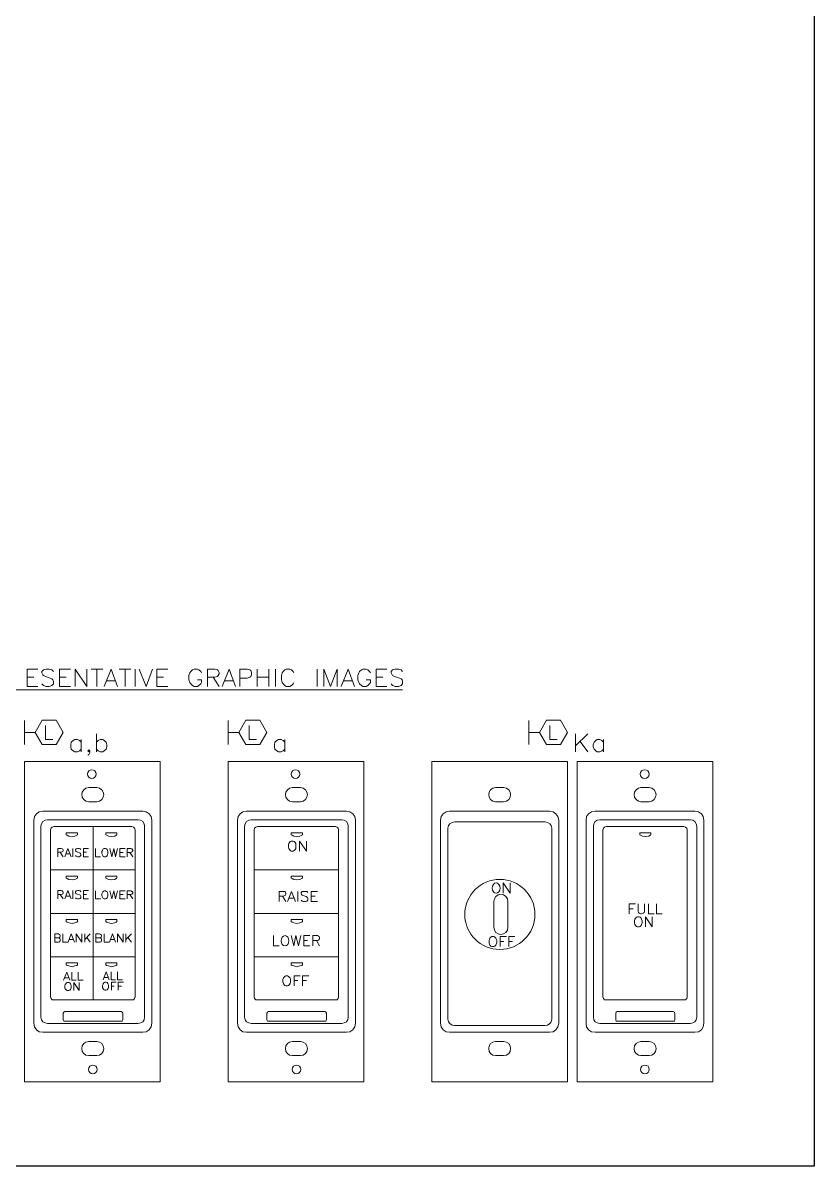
# Model space of a CAD drawing. Header units: millimetres. Extents: x 18 to 1108, y 70 to 669.
# Drawn here: x 388.8 to 492.4, y 70.3 to 219.9 of the extents above; entities that cross this region are included whole.
import ezdxf

# ---------------------------------------------------------------- set-up
doc = ezdxf.new("R2010")
doc.units = ezdxf.units.MM
doc.layers.add('0E-LITE-DEVC-WALL', color=7, linetype='Continuous')
doc.layers.add('0E-LITE-TEXT', color=7, linetype='Continuous')

msp = doc.modelspace()

# ---------------------------------------------------------------- linework, layer by layer
msp.add_lwpolyline([(298.84, 481.68), (492.4, 481.68), (492.4, 70.33), (298.84, 70.33)], close=True)
at = {"color": 7, "lineweight": 0}
for points in [[(388.98, 81.36), (388.98, 123.27), (406.76, 123.27), (406.76, 81.36)], [(415.65, 81.36), (415.65, 123.27), (433.43, 123.27), (433.43, 81.36)], [(460.1, 81.36), (460.1, 123.27), (442.32, 123.27), (442.32, 81.36)], [(461.37, 81.36), (461.37, 123.27), (479.15, 123.27), (479.15, 81.36)], [(398.47, 118.02), (398.81, 118.11), (399.1, 118.32), (399.31, 118.61), (399.36, 118.95), (399.31, 119.29), (399.1, 119.59), (398.81, 119.8), (398.47, 119.88), (398.3, 119.88), (397.92, 119.88), (397.58, 119.88), (397.41, 119.88), (397.03, 119.8), (396.77, 119.59), (396.56, 119.29), (396.48, 118.95), (396.56, 118.61), (396.77, 118.32), (397.03, 118.11), (397.41, 118.02), (397.58, 118.02), (397.92, 118.02), (398.3, 118.02)], [(425.14, 118.02), (425.48, 118.11), (425.77, 118.32), (425.98, 118.61), (426.03, 118.95), (425.98, 119.29), (425.77, 119.59), (425.48, 119.8), (425.14, 119.88), (424.97, 119.88), (424.59, 119.88), (424.25, 119.88), (424.08, 119.88), (423.7, 119.8), (423.44, 119.59), (423.23, 119.29), (423.15, 118.95), (423.23, 118.61), (423.44, 118.32), (423.7, 118.11), (424.08, 118.02), (424.25, 118.02), (424.59, 118.02), (424.97, 118.02)], [(450.66, 118.02), (450.33, 118.11), (450.03, 118.32), (449.82, 118.61), (449.78, 118.95), (449.82, 119.29), (450.03, 119.59), (450.33, 119.8), (450.66, 119.88), (450.83, 119.88), (451.21, 119.88), (451.55, 119.88), (451.72, 119.88), (452.1, 119.8), (452.4, 119.59), (452.57, 119.29), (452.65, 118.95), (452.57, 118.61), (452.4, 118.32), (452.1, 118.11), (451.72, 118.02), (451.55, 118.02), (451.21, 118.02), (450.83, 118.02)], [(470.77, 118.02), (471.15, 118.11), (471.45, 118.32), (471.62, 118.61), (471.7, 118.95), (471.62, 119.29), (471.45, 119.59), (471.15, 119.8), (470.77, 119.88), (470.6, 119.88), (470.26, 119.88), (469.88, 119.88), (469.71, 119.88), (469.38, 119.8), (469.08, 119.59), (468.87, 119.29), (468.83, 118.95), (468.87, 118.61), (469.08, 118.32), (469.38, 118.11), (469.71, 118.02), (469.88, 118.02), (470.26, 118.02), (470.6, 118.02)], [(391.4, 116.79), (390.93, 116.71), (390.55, 116.45), (390.3, 116.07), (390.21, 115.61), (390.21, 115.57), (390.21, 115.31), (390.21, 114.97), (390.21, 114.47), (390.21, 113.87), (390.21, 113.15), (390.21, 112.35), (390.21, 111.46), (390.21, 109.47), (390.21, 107.23), (390.21, 102.32), (390.21, 97.45), (390.21, 95.2), (390.21, 93.17), (390.21, 92.28), (390.21, 91.48), (390.21, 90.76), (390.21, 90.17), (390.21, 89.7), (390.21, 89.32), (390.21, 89.11), (390.21, 89.02), (390.3, 88.56), (390.55, 88.18), (390.93, 87.92), (391.4, 87.84), (391.52, 87.84), (391.95, 87.84), (392.58, 87.84), (393.43, 87.84), (394.4, 87.84), (395.55, 87.84), (397.92, 87.84), (400.33, 87.84), (401.43, 87.84), (402.45, 87.84), (403.25, 87.84), (403.93, 87.84), (404.35, 87.84), (404.48, 87.84), (404.94, 87.92), (405.33, 88.18), (405.58, 88.56), (405.66, 89.02), (405.66, 89.11), (405.66, 89.32), (405.66, 89.7), (405.66, 90.17), (405.66, 90.76), (405.66, 91.48), (405.66, 92.28), (405.66, 93.17), (405.66, 95.2), (405.66, 97.45), (405.66, 102.32), (405.66, 107.23), (405.66, 109.47), (405.66, 111.46), (405.66, 112.35), (405.66, 113.15), (405.66, 113.87), (405.66, 114.47), (405.66, 114.97), (405.66, 115.31), (405.66, 115.57), (405.66, 115.61), (405.58, 116.07), (405.33, 116.45), (404.94, 116.71), (404.48, 116.79), (404.35, 116.79), (403.93, 116.79), (403.25, 116.79), (402.45, 116.79), (401.43, 116.79), (400.33, 116.79), (397.92, 116.79), (395.55, 116.79), (394.4, 116.79), (393.43, 116.79), (392.58, 116.79), (391.95, 116.79), (391.52, 116.79)], [(418.07, 116.79), (417.6, 116.71), (417.22, 116.45), (416.97, 116.07), (416.88, 115.61), (416.88, 115.57), (416.88, 115.31), (416.88, 114.97), (416.88, 114.47), (416.88, 113.87), (416.88, 113.15), (416.88, 112.35), (416.88, 111.46), (416.88, 109.47), (416.88, 107.23), (416.88, 102.32), (416.88, 97.45), (416.88, 95.2), (416.88, 93.17), (416.88, 92.28), (416.88, 91.48), (416.88, 90.76), (416.88, 90.17), (416.88, 89.7), (416.88, 89.32), (416.88, 89.11), (416.88, 89.02), (416.97, 88.56), (417.22, 88.18), (417.6, 87.92), (418.07, 87.84), (418.19, 87.84), (418.62, 87.84), (419.25, 87.84), (420.1, 87.84), (421.07, 87.84), (422.22, 87.84), (424.59, 87.84), (427, 87.84), (428.1, 87.84), (429.12, 87.84), (429.92, 87.84), (430.6, 87.84), (431.02, 87.84), (431.15, 87.84), (431.61, 87.92), (432, 88.18), (432.25, 88.56), (432.33, 89.02), (432.33, 89.11), (432.33, 89.32), (432.33, 89.7), (432.33, 90.17), (432.33, 90.76), (432.33, 91.48), (432.33, 92.28), (432.33, 93.17), (432.33, 95.2), (432.33, 97.45), (432.33, 102.32), (432.33, 107.23), (432.33, 109.47), (432.33, 111.46), (432.33, 112.35), (432.33, 113.15), (432.33, 113.87), (432.33, 114.47), (432.33, 114.97), (432.33, 115.31), (432.33, 115.57), (432.33, 115.61), (432.25, 116.07), (432, 116.45), (431.61, 116.71), (431.15, 116.79), (431.02, 116.79), (430.6, 116.79), (429.92, 116.79), (429.12, 116.79), (428.1, 116.79), (427, 116.79), (424.59, 116.79), (422.22, 116.79), (421.07, 116.79), (420.1, 116.79), (419.25, 116.79), (418.62, 116.79), (418.19, 116.79)], [(457.73, 116.79), (458.2, 116.71), (458.58, 116.45), (458.83, 116.07), (458.96, 115.61), (458.96, 115.57), (458.96, 115.31), (458.96, 114.97), (458.96, 114.47), (458.96, 113.87), (458.96, 113.15), (458.96, 112.35), (458.96, 111.46), (458.96, 109.47), (458.96, 107.23), (458.96, 102.32), (458.96, 97.45), (458.96, 95.2), (458.96, 93.17), (458.96, 92.28), (458.96, 91.48), (458.96, 90.76), (458.96, 90.17), (458.96, 89.7), (458.96, 89.32), (458.96, 89.11), (458.96, 89.02), (458.83, 88.56), (458.58, 88.18), (458.2, 87.92), (457.73, 87.84), (457.61, 87.84), (457.18, 87.84), (456.55, 87.84), (455.7, 87.84), (454.73, 87.84), (453.63, 87.84), (451.21, 87.84), (448.8, 87.84), (447.7, 87.84), (446.69, 87.84), (445.88, 87.84), (445.2, 87.84), (444.82, 87.84), (444.65, 87.84), (444.19, 87.92), (443.81, 88.18), (443.55, 88.56), (443.47, 89.02), (443.47, 89.11), (443.47, 89.32), (443.47, 89.7), (443.47, 90.17), (443.47, 90.76), (443.47, 91.48), (443.47, 92.28), (443.47, 93.17), (443.47, 95.2), (443.47, 97.45), (443.47, 102.32), (443.47, 107.23), (443.47, 109.47), (443.47, 111.46), (443.47, 112.35), (443.47, 113.15), (443.47, 113.87), (443.47, 114.47), (443.47, 114.97), (443.47, 115.31), (443.47, 115.57), (443.47, 115.61), (443.55, 116.07), (443.81, 116.45), (444.19, 116.71), (444.65, 116.79), (444.82, 116.79), (445.2, 116.79), (445.88, 116.79), (446.69, 116.79), (447.7, 116.79), (448.8, 116.79), (451.21, 116.79), (453.63, 116.79), (454.73, 116.79), (455.7, 116.79), (456.55, 116.79), (457.18, 116.79), (457.61, 116.79)], [(463.7, 116.79), (463.24, 116.71), (462.86, 116.45), (462.6, 116.07), (462.52, 115.61), (462.52, 115.57), (462.52, 115.31), (462.52, 114.97), (462.52, 114.47), (462.52, 113.87), (462.52, 113.15), (462.52, 112.35), (462.52, 111.46), (462.52, 109.47), (462.52, 107.23), (462.52, 102.32), (462.52, 97.45), (462.52, 95.2), (462.52, 93.17), (462.52, 92.28), (462.52, 91.48), (462.52, 90.76), (462.52, 90.17), (462.52, 89.7), (462.52, 89.32), (462.52, 89.11), (462.52, 89.02), (462.6, 88.56), (462.86, 88.18), (463.24, 87.92), (463.7, 87.84), (463.87, 87.84), (464.25, 87.84), (464.93, 87.84), (465.74, 87.84), (466.75, 87.84), (467.85, 87.84), (470.26, 87.84), (472.68, 87.84), (473.78, 87.84), (474.75, 87.84), (475.6, 87.84), (476.23, 87.84), (476.66, 87.84), (476.78, 87.84), (477.25, 87.92), (477.63, 88.18), (477.88, 88.56), (477.97, 89.02), (477.97, 89.11), (477.97, 89.32), (477.97, 89.7), (477.97, 90.17), (477.97, 90.76), (477.97, 91.48), (477.97, 92.28), (477.97, 93.17), (477.97, 95.2), (477.97, 97.45), (477.97, 102.32), (477.97, 107.23), (477.97, 109.47), (477.97, 111.46), (477.97, 112.35), (477.97, 113.15), (477.97, 113.87), (477.97, 114.47), (477.97, 114.97), (477.97, 115.31), (477.97, 115.57), (477.97, 115.61), (477.88, 116.07), (477.63, 116.45), (477.25, 116.71), (476.78, 116.79), (476.66, 116.79), (476.23, 116.79), (475.6, 116.79), (474.75, 116.79), (473.78, 116.79), (472.68, 116.79), (470.26, 116.79), (467.85, 116.79), (466.75, 116.79), (465.74, 116.79), (464.93, 116.79), (464.25, 116.79), (463.87, 116.79)], [(403.89, 88.98), (404.18, 89.07), (404.48, 89.23), (404.65, 89.49), (404.69, 89.83), (404.69, 114.8), (404.65, 115.14), (404.48, 115.44), (404.18, 115.61), (403.89, 115.65), (391.99, 115.65), (391.69, 115.61), (391.4, 115.44), (391.23, 115.14), (391.14, 114.8), (391.14, 89.83), (391.23, 89.49), (391.4, 89.23), (391.69, 89.07), (391.99, 88.98)], [(430.56, 88.98), (430.85, 89.07), (431.15, 89.23), (431.32, 89.49), (431.36, 89.83), (431.36, 114.8), (431.32, 115.14), (431.15, 115.44), (430.85, 115.61), (430.56, 115.65), (418.66, 115.65), (418.36, 115.61), (418.07, 115.44), (417.9, 115.14), (417.81, 114.8), (417.81, 89.83), (417.9, 89.49), (418.07, 89.23), (418.36, 89.07), (418.66, 88.98)], [(445.29, 88.73), (457.18, 88.73), (457.48, 88.77), (457.78, 88.98), (457.95, 89.23), (458.03, 89.57), (458.03, 114.55), (457.95, 114.89), (457.78, 115.14), (457.48, 115.31), (457.18, 115.4), (445.29, 115.4), (444.99, 115.31), (444.7, 115.14), (444.53, 114.89), (444.44, 114.55), (444.44, 89.57), (444.53, 89.23), (444.7, 88.98), (444.99, 88.77)], [(476.19, 88.98), (476.53, 89.07), (476.78, 89.23), (476.95, 89.49), (477.04, 89.83), (477.04, 114.8), (476.95, 115.14), (476.78, 115.44), (476.53, 115.61), (476.19, 115.65), (464.34, 115.65), (464, 115.61), (463.7, 115.44), (463.53, 115.14), (463.49, 114.8), (463.49, 89.83), (463.53, 89.49), (463.7, 89.23), (464, 89.07), (464.34, 88.98)], [(403.04, 92.07), (403.25, 92.11), (403.38, 92.28), (403.46, 92.49), (403.46, 114.34), (403.38, 114.55), (403.25, 114.68), (403.04, 114.76), (392.84, 114.76), (392.63, 114.68), (392.46, 114.55), (392.41, 114.34), (392.41, 92.49), (392.46, 92.28), (392.63, 92.11), (392.84, 92.07)], [(395.21, 113.45), (394.78, 113.53), (394.57, 113.62), (394.45, 113.7), (394.45, 113.75), (394.45, 113.96), (394.62, 113.96), (395.21, 113.96), (395.8, 113.96), (395.93, 113.96), (395.93, 113.75), (395.93, 113.7), (395.84, 113.62), (395.59, 113.53)], [(400.37, 113.45), (399.99, 113.53), (399.74, 113.62), (399.65, 113.7), (399.65, 113.75), (399.65, 113.96), (399.78, 113.96), (400.37, 113.96), (400.97, 113.96), (401.09, 113.96), (401.09, 113.75), (401.09, 113.7), (401.01, 113.62), (400.8, 113.53)], [(429.71, 92.07), (429.92, 92.11), (430.05, 92.28), (430.13, 92.49), (430.13, 114.34), (430.05, 114.55), (429.92, 114.68), (429.71, 114.76), (419.51, 114.76), (419.3, 114.68), (419.13, 114.55), (419.08, 114.34), (419.08, 92.49), (419.13, 92.28), (419.3, 92.11), (419.51, 92.07)], [(424.67, 113.45), (424.25, 113.53), (424.04, 113.62), (423.91, 113.7), (423.91, 113.75), (423.91, 113.96), (424.08, 113.96), (424.67, 113.96), (425.26, 113.96), (425.39, 113.96), (425.39, 113.75), (425.39, 113.7), (425.31, 113.62), (425.05, 113.53)], [(475.34, 92.07), (475.56, 92.11), (475.73, 92.28), (475.77, 92.49), (475.77, 114.34), (475.73, 114.55), (475.56, 114.68), (475.34, 114.76), (465.14, 114.76), (464.93, 114.68), (464.8, 114.55), (464.72, 114.34), (464.72, 92.49), (464.8, 92.28), (464.93, 92.11), (465.14, 92.07)], [(470.31, 113.45), (469.93, 113.53), (469.67, 113.62), (469.59, 113.7), (469.59, 113.75), (469.59, 113.96), (469.71, 113.96), (470.31, 113.96), (470.9, 113.96), (471.03, 113.96), (471.03, 113.75), (471.03, 113.7), (470.94, 113.62), (470.73, 113.53)], [(395.21, 107.78), (394.78, 107.82), (394.57, 107.95), (394.45, 108.03), (394.45, 108.07), (394.45, 108.28), (394.62, 108.28), (395.21, 108.28), (395.8, 108.28), (395.93, 108.28), (395.93, 108.07), (395.93, 108.03), (395.84, 107.95), (395.59, 107.82)], [(400.37, 107.78), (399.99, 107.82), (399.74, 107.95), (399.65, 108.03), (399.65, 108.07), (399.65, 108.28), (399.78, 108.28), (400.37, 108.28), (400.97, 108.28), (401.09, 108.28), (401.09, 108.07), (401.09, 108.03), (401.01, 107.95), (400.8, 107.82)], [(424.67, 107.78), (424.25, 107.82), (424.04, 107.95), (423.91, 108.03), (423.91, 108.07), (423.91, 108.28), (424.08, 108.28), (424.67, 108.28), (425.26, 108.28), (425.39, 108.28), (425.39, 108.07), (425.39, 108.03), (425.31, 107.95), (425.05, 107.82)], [(450.45, 104.98), (450.54, 105.32), (450.71, 105.62), (451, 105.83), (451.38, 105.91), (451.72, 105.83), (452.02, 105.62), (452.23, 105.32), (452.27, 104.98), (452.27, 104.86), (452.27, 104.43), (452.27, 103.29), (452.27, 102.1), (452.27, 101.72), (452.27, 101.6), (452.23, 101.21), (452.02, 100.92), (451.72, 100.75), (451.38, 100.66), (451, 100.75), (450.71, 100.92), (450.54, 101.21), (450.45, 101.6), (450.45, 101.72), (450.45, 102.1), (450.45, 103.29), (450.45, 104.43), (450.45, 104.86)], [(395.21, 102.1), (394.78, 102.15), (394.57, 102.27), (394.45, 102.36), (394.45, 102.4), (394.45, 102.57), (394.45, 102.61), (394.62, 102.61), (395.21, 102.61), (395.8, 102.61), (395.93, 102.61), (395.93, 102.57), (395.93, 102.4), (395.93, 102.36), (395.84, 102.27), (395.59, 102.15)], [(400.37, 102.1), (399.99, 102.15), (399.74, 102.27), (399.65, 102.36), (399.65, 102.4), (399.65, 102.57), (399.65, 102.61), (399.78, 102.61), (400.37, 102.61), (400.97, 102.61), (401.09, 102.61), (401.09, 102.57), (401.09, 102.4), (401.09, 102.36), (401.01, 102.27), (400.8, 102.15)], [(424.67, 102.1), (424.25, 102.15), (424.04, 102.27), (423.91, 102.36), (423.91, 102.4), (423.91, 102.57), (423.91, 102.61), (424.08, 102.61), (424.67, 102.61), (425.26, 102.61), (425.39, 102.61), (425.39, 102.57), (425.39, 102.4), (425.39, 102.36), (425.31, 102.27), (425.05, 102.15)], [(395.21, 96.43), (394.78, 96.52), (394.57, 96.6), (394.45, 96.69), (394.45, 96.73), (394.45, 96.94), (394.62, 96.94), (395.21, 96.94), (395.8, 96.94), (395.93, 96.94), (395.93, 96.73), (395.93, 96.69), (395.84, 96.6), (395.59, 96.52)], [(400.37, 96.43), (399.99, 96.52), (399.74, 96.6), (399.65, 96.69), (399.65, 96.73), (399.65, 96.94), (399.78, 96.94), (400.37, 96.94), (400.97, 96.94), (401.09, 96.94), (401.09, 96.73), (401.09, 96.69), (401.01, 96.6), (400.8, 96.52)], [(424.67, 96.43), (424.25, 96.52), (424.04, 96.6), (423.91, 96.69), (423.91, 96.73), (423.91, 96.94), (424.08, 96.94), (424.67, 96.94), (425.26, 96.94), (425.39, 96.94), (425.39, 96.73), (425.39, 96.69), (425.31, 96.6), (425.05, 96.52)], [(401.64, 89.28), (401.77, 89.32), (401.85, 89.49), (401.85, 90.34), (401.77, 90.46), (401.64, 90.55), (394.28, 90.55), (394.15, 90.46), (394.06, 90.34), (394.06, 89.49), (394.15, 89.32), (394.28, 89.28)], [(428.31, 89.28), (428.44, 89.32), (428.52, 89.49), (428.52, 90.34), (428.44, 90.46), (428.31, 90.55), (420.95, 90.55), (420.82, 90.46), (420.73, 90.34), (420.73, 89.49), (420.82, 89.32), (420.95, 89.28)], [(473.95, 89.28), (474.12, 89.32), (474.16, 89.49), (474.16, 90.34), (474.12, 90.46), (473.95, 90.55), (466.62, 90.55), (466.45, 90.46), (466.41, 90.34), (466.41, 89.49), (466.45, 89.32), (466.62, 89.28)], [(398.47, 84.79), (398.81, 84.87), (399.1, 85.09), (399.31, 85.34), (399.36, 85.72), (399.31, 86.06), (399.1, 86.36), (398.81, 86.57), (398.47, 86.65), (398.3, 86.65), (397.92, 86.65), (397.58, 86.65), (397.41, 86.65), (397.03, 86.57), (396.77, 86.36), (396.56, 86.06), (396.48, 85.72), (396.56, 85.34), (396.77, 85.09), (397.03, 84.87), (397.41, 84.79), (397.58, 84.79), (397.92, 84.79), (398.3, 84.79)], [(425.14, 84.79), (425.48, 84.87), (425.77, 85.09), (425.98, 85.34), (426.03, 85.72), (425.98, 86.06), (425.77, 86.36), (425.48, 86.57), (425.14, 86.65), (424.97, 86.65), (424.59, 86.65), (424.25, 86.65), (424.08, 86.65), (423.7, 86.57), (423.44, 86.36), (423.23, 86.06), (423.15, 85.72), (423.23, 85.34), (423.44, 85.09), (423.7, 84.87), (424.08, 84.79), (424.25, 84.79), (424.59, 84.79), (424.97, 84.79)], [(450.66, 84.79), (450.33, 84.87), (450.03, 85.09), (449.82, 85.34), (449.78, 85.72), (449.82, 86.06), (450.03, 86.36), (450.33, 86.57), (450.66, 86.65), (450.83, 86.65), (451.21, 86.65), (451.55, 86.65), (451.72, 86.65), (452.1, 86.57), (452.4, 86.36), (452.57, 86.06), (452.65, 85.72), (452.57, 85.34), (452.4, 85.09), (452.1, 84.87), (451.72, 84.79), (451.55, 84.79), (451.21, 84.79), (450.83, 84.79)], [(470.77, 84.79), (471.15, 84.87), (471.45, 85.09), (471.62, 85.34), (471.7, 85.72), (471.62, 86.06), (471.45, 86.36), (471.15, 86.57), (470.77, 86.65), (470.6, 86.65), (470.26, 86.65), (469.88, 86.65), (469.71, 86.65), (469.38, 86.57), (469.08, 86.36), (468.87, 86.06), (468.83, 85.72), (468.87, 85.34), (469.08, 85.09), (469.38, 84.87), (469.71, 84.79), (469.88, 84.79), (470.26, 84.79), (470.6, 84.79)]]:
    msp.add_lwpolyline(points, close=True, dxfattribs=at)
for points in [[(397.96, 114.76), (397.96, 112.22), (397.96, 109.47), (397.96, 106.59), (397.96, 103.63), (397.96, 97.66), (397.96, 94.78), (397.96, 92.07)], [(392.41, 109.09), (403.46, 109.09)], [(419.08, 109.09), (430.13, 109.09)], [(392.41, 103.37), (403.46, 103.37)], [(419.08, 103.37), (430.13, 103.37)], [(392.41, 97.74), (403.46, 97.74)], [(419.08, 97.74), (430.13, 97.74)]]:
    msp.add_lwpolyline(points, dxfattribs=at)
for centre, radius in [((397.81, 121.64), 0.572), ((424.48, 121.64), 0.572), ((470.2, 121.64), 0.572), ((451.24, 103.27), 4.59), ((397.94, 82.99), 0.572), ((424.61, 82.99), 0.572), ((470.24, 82.99), 0.572)]:
    msp.add_circle(centre, radius, dxfattribs=at)
at = {"layer": '0E-LITE-DEVC-WALL', "color": 7, "lineweight": 0}
for points in [[(390.38, 127.08), (391.31, 125.51), (393.13, 125.51), (394.06, 127.08), (393.13, 128.69), (391.31, 128.69)], [(417.05, 127.08), (417.98, 125.51), (419.8, 125.51), (420.73, 127.08), (419.8, 128.69), (417.98, 128.69)], [(456.42, 127.08), (457.35, 125.51), (459.17, 125.51), (460.1, 127.08), (459.17, 128.69), (457.35, 128.69)]]:
    msp.add_lwpolyline(points, close=True, dxfattribs=at)
for points in [[(388.98, 128.65), (388.98, 125.51)], [(391.74, 128.01), (391.74, 126.15), (392.71, 126.15)], [(415.65, 128.65), (415.65, 125.51)], [(418.41, 128.01), (418.41, 126.15), (419.38, 126.15)], [(455.02, 128.65), (455.02, 125.51)], [(457.78, 128.01), (457.78, 126.15), (458.75, 126.15)], [(390.38, 127.08), (388.98, 127.08)], [(417.05, 127.08), (415.65, 127.08)], [(456.42, 127.08), (455.02, 127.08)]]:
    msp.add_lwpolyline(points, dxfattribs=at)
at = {"layer": '0E-LITE-TEXT', "color": 7, "lineweight": 0}
for points in [[(389.32, 133.09), (389.32, 135.38), (390.72, 135.38)], [(392.79, 135.08), (392.58, 135.29), (392.24, 135.38), (391.82, 135.38), (391.48, 135.29), (391.27, 135.08), (391.27, 134.87), (391.4, 134.62), (391.48, 134.53), (391.74, 134.4), (392.37, 134.19), (392.58, 134.11), (392.71, 133.98), (392.79, 133.77), (392.79, 133.43), (392.58, 133.22), (392.24, 133.09), (391.82, 133.09), (391.48, 133.22), (391.27, 133.43)], [(393.56, 133.09), (393.56, 135.38), (395, 135.38)], [(395.63, 133.09), (395.63, 135.38), (397.16, 133.09), (397.16, 135.38)], [(397.71, 135.38), (399.23, 135.38)], [(398.47, 135.38), (398.47, 133.09)], [(399.44, 133.09), (400.33, 135.38), (401.18, 133.09)], [(401.39, 135.38), (402.91, 135.38)], [(402.15, 135.38), (402.15, 133.09)], [(403.46, 135.38), (403.46, 133.09)], [(404.01, 135.38), (404.9, 133.09), (405.75, 135.38)], [(406.3, 133.09), (406.3, 135.38), (407.74, 135.38)], [(412.18, 134.87), (412.06, 135.08), (411.84, 135.29), (411.63, 135.38), (411.21, 135.38), (411, 135.29), (410.79, 135.08), (410.66, 134.87), (410.53, 134.53), (410.53, 133.98), (410.66, 133.64), (410.79, 133.43), (411, 133.22), (411.21, 133.09), (411.63, 133.09), (411.84, 133.22), (412.06, 133.43), (412.18, 133.64), (412.18, 133.98), (411.63, 133.98)], [(412.95, 133.09), (412.95, 135.38), (413.92, 135.38), (414.26, 135.29), (414.34, 135.17), (414.47, 134.95), (414.47, 134.74), (414.34, 134.53), (414.26, 134.4), (413.92, 134.32), (412.95, 134.32)], [(414.89, 133.09), (415.78, 135.38), (416.63, 133.09)], [(417.18, 133.09), (417.18, 135.38), (418.15, 135.38), (418.49, 135.29), (418.62, 135.17), (418.7, 134.95), (418.7, 134.62), (418.62, 134.4), (418.49, 134.32), (418.15, 134.19), (417.18, 134.19)], [(419.46, 135.38), (419.46, 133.09)], [(420.99, 135.38), (420.99, 133.09)], [(421.88, 135.38), (421.88, 133.09)], [(424.25, 134.87), (424.16, 135.08), (423.95, 135.29), (423.74, 135.38), (423.27, 135.38), (423.06, 135.29), (422.85, 135.08), (422.72, 134.87), (422.64, 134.53), (422.64, 133.98), (422.72, 133.64), (422.85, 133.43), (423.06, 133.22), (423.27, 133.09), (423.74, 133.09), (423.95, 133.22), (424.16, 133.43), (424.25, 133.64)], [(427.3, 135.38), (427.3, 133.09)], [(428.19, 133.09), (428.19, 135.38), (429.07, 133.09), (429.92, 135.38), (429.92, 133.09)], [(430.47, 133.09), (431.36, 135.38), (432.21, 133.09)], [(434.28, 134.87), (434.15, 135.08), (433.94, 135.29), (433.73, 135.38), (433.31, 135.38), (433.1, 135.29), (432.88, 135.08), (432.76, 134.87), (432.63, 134.53), (432.63, 133.98), (432.76, 133.64), (432.88, 133.43), (433.1, 133.22), (433.31, 133.09), (433.73, 133.09), (433.94, 133.22), (434.15, 133.43), (434.28, 133.64), (434.28, 133.98), (433.73, 133.98)], [(435.04, 133.09), (435.04, 135.38), (436.44, 135.38)], [(438.51, 135.08), (438.3, 135.29), (437.96, 135.38), (437.54, 135.38), (437.2, 135.29), (436.99, 135.08), (436.99, 134.87), (437.12, 134.62), (437.2, 134.53), (437.46, 134.4), (438.09, 134.19), (438.3, 134.11), (438.43, 133.98), (438.51, 133.77), (438.51, 133.43), (438.3, 133.22), (437.96, 133.09), (437.54, 133.09), (437.2, 133.22), (436.99, 133.43)], [(389.32, 134.32), (390.21, 134.32)], [(393.56, 134.32), (394.45, 134.32)], [(399.78, 133.85), (400.88, 133.85)], [(406.3, 134.32), (407.19, 134.32)], [(413.71, 134.32), (414.47, 133.09)], [(415.23, 133.85), (416.33, 133.85)], [(419.46, 134.32), (420.99, 134.32)], [(430.81, 133.85), (431.87, 133.85)], [(435.04, 134.32), (435.93, 134.32)], [(357.19, 132.67), (438.51, 132.67)], [(389.32, 133.09), (390.72, 133.09)], [(393.56, 133.09), (395, 133.09)], [(406.3, 133.09), (407.74, 133.09)], [(435.04, 133.09), (436.44, 133.09)], [(396.39, 125.81), (396.18, 126.02), (395.93, 126.15), (395.59, 126.15), (395.38, 126.02), (395.12, 125.81), (395.04, 125.47), (395.04, 125.22), (395.12, 124.88), (395.38, 124.67), (395.59, 124.54), (395.93, 124.54), (396.18, 124.67), (396.39, 124.88)], [(396.39, 126.15), (396.39, 124.54)], [(398.43, 126.91), (398.43, 124.54)], [(398.43, 125.81), (398.64, 126.02), (398.89, 126.15), (399.23, 126.15), (399.44, 126.02), (399.7, 125.81), (399.78, 125.47), (399.78, 125.22), (399.7, 124.88), (399.44, 124.67), (399.23, 124.54), (398.89, 124.54), (398.64, 124.67), (398.43, 124.88)], [(423.06, 125.81), (422.85, 126.02), (422.6, 126.15), (422.26, 126.15), (422.05, 126.02), (421.79, 125.81), (421.71, 125.47), (421.71, 125.22), (421.79, 124.88), (422.05, 124.67), (422.26, 124.54), (422.6, 124.54), (422.85, 124.67), (423.06, 124.88)], [(423.06, 126.15), (423.06, 124.54)], [(461.16, 126.91), (461.16, 124.54)], [(462.77, 126.91), (461.16, 125.34)], [(461.76, 125.9), (462.77, 124.54)], [(464.8, 125.81), (464.59, 126.02), (464.34, 126.15), (464, 126.15), (463.79, 126.02), (463.58, 125.81), (463.45, 125.47), (463.45, 125.22), (463.58, 124.88), (463.79, 124.67), (464, 124.54), (464.34, 124.54), (464.59, 124.67), (464.8, 124.88)], [(464.8, 126.15), (464.8, 124.54)], [(397.54, 124.67), (397.41, 124.54), (397.28, 124.67), (397.41, 124.79), (397.54, 124.67), (397.54, 124.46), (397.41, 124.2), (397.28, 124.12)], [(425.01, 111.54), (425.01, 112.86), (425.9, 111.54), (425.9, 112.86)], [(393.35, 110.82), (393.35, 111.88), (393.81, 111.88), (393.94, 111.84), (394.02, 111.8), (394.06, 111.71), (394.06, 111.59), (394.02, 111.5), (393.94, 111.46), (393.81, 111.42), (393.35, 111.42)], [(393.68, 111.42), (394.06, 110.82)], [(394.28, 110.82), (394.66, 111.88), (395.08, 110.82)], [(394.4, 111.21), (394.91, 111.21)], [(395.33, 111.88), (395.33, 110.82)], [(396.35, 111.76), (396.27, 111.84), (396.14, 111.88), (395.93, 111.88), (395.76, 111.84), (395.67, 111.76), (395.67, 111.63), (395.72, 111.54), (395.76, 111.5), (395.89, 111.46), (396.18, 111.33), (396.27, 111.29), (396.31, 111.25), (396.35, 111.16), (396.35, 110.99), (396.27, 110.91), (396.14, 110.82), (395.93, 110.82), (395.76, 110.91), (395.67, 110.99)], [(396.73, 110.82), (396.73, 111.88), (397.37, 111.88)], [(396.73, 111.42), (397.11, 111.42)], [(396.73, 110.82), (397.37, 110.82)], [(398.3, 111.88), (398.3, 110.82), (398.93, 110.82)], [(400.16, 111.88), (400.41, 110.82), (400.67, 111.88), (400.92, 110.82), (401.18, 111.88)], [(401.47, 110.82), (401.47, 111.88), (402.15, 111.88)], [(401.47, 111.37), (401.9, 111.37)], [(401.47, 110.82), (402.15, 110.82)], [(402.45, 110.82), (402.45, 111.88), (402.91, 111.88), (403.04, 111.84), (403.08, 111.8), (403.17, 111.67), (403.17, 111.59), (403.08, 111.5), (403.04, 111.42), (402.91, 111.37), (402.45, 111.37)], [(402.79, 111.37), (403.17, 110.82)], [(393.35, 105.32), (393.35, 106.38), (393.81, 106.38), (393.94, 106.34), (394.02, 106.25), (394.06, 106.17), (394.06, 106.08), (394.02, 105.96), (393.94, 105.91), (393.81, 105.87), (393.35, 105.87)], [(394.28, 105.32), (394.66, 106.38), (395.08, 105.32)], [(395.33, 106.38), (395.33, 105.32)], [(396.35, 106.21), (396.27, 106.34), (396.14, 106.38), (395.93, 106.38), (395.76, 106.34), (395.67, 106.21), (395.67, 106.13), (395.72, 106), (395.76, 105.96), (395.89, 105.91), (396.18, 105.83), (396.27, 105.79), (396.31, 105.7), (396.35, 105.62), (396.35, 105.45), (396.27, 105.36), (396.14, 105.32), (395.93, 105.32), (395.76, 105.36), (395.67, 105.45)], [(396.73, 105.32), (396.73, 106.38), (397.37, 106.38)], [(398.3, 106.34), (398.3, 105.32), (398.93, 105.32)], [(400.16, 106.34), (400.41, 105.32), (400.67, 106.34), (400.92, 105.32), (401.18, 106.34)], [(401.47, 105.32), (401.47, 106.34), (402.15, 106.34)], [(402.45, 105.32), (402.45, 106.34), (402.91, 106.34), (403.04, 106.29), (403.08, 106.25), (403.17, 106.17), (403.17, 106.04), (403.08, 105.96), (403.04, 105.91), (402.91, 105.87), (402.45, 105.87)], [(422.34, 104.98), (422.34, 106.29), (422.89, 106.29), (423.06, 106.25), (423.15, 106.17), (423.19, 106.04), (423.19, 105.91), (423.15, 105.79), (423.06, 105.74), (422.89, 105.66), (422.34, 105.66)], [(423.44, 104.98), (423.95, 106.29), (424.46, 104.98)], [(424.8, 106.29), (424.8, 104.98)], [(426.11, 106.13), (425.98, 106.25), (425.77, 106.29), (425.52, 106.29), (425.35, 106.25), (425.22, 106.13), (425.22, 106), (425.26, 105.87), (425.35, 105.79), (425.48, 105.74), (425.86, 105.62), (425.98, 105.53), (426.03, 105.49), (426.11, 105.36), (426.11, 105.15), (425.98, 105.02), (425.77, 104.98), (425.52, 104.98), (425.35, 105.02), (425.22, 105.15)], [(426.53, 104.98), (426.53, 106.29), (427.34, 106.29)], [(451.68, 106.04), (451.68, 107.4), (452.57, 106.04), (452.57, 107.4)], [(393.68, 105.87), (394.06, 105.32)], [(394.4, 105.66), (394.91, 105.66)], [(396.73, 105.87), (397.11, 105.87)], [(396.73, 105.32), (397.37, 105.32)], [(401.47, 105.87), (401.9, 105.87)], [(401.47, 105.32), (402.15, 105.32)], [(402.79, 105.87), (403.17, 105.32)], [(422.77, 105.66), (423.19, 104.98)], [(423.66, 105.41), (424.29, 105.41)], [(426.53, 105.66), (427.04, 105.66)], [(426.53, 104.98), (427.34, 104.98)], [(468.19, 103.33), (468.19, 104.64), (468.99, 104.64)], [(468.19, 104.01), (468.7, 104.01)], [(469.33, 104.64), (469.33, 103.71), (469.38, 103.54), (469.5, 103.42), (469.67, 103.33), (469.8, 103.33), (470.01, 103.42), (470.14, 103.54), (470.18, 103.71), (470.18, 104.64)], [(470.69, 104.64), (470.69, 103.33), (471.45, 103.33)], [(471.75, 104.64), (471.75, 103.33), (472.51, 103.33)], [(470.31, 101.64), (470.31, 102.95), (471.2, 101.64), (471.2, 102.95)], [(393.43, 100.2), (393.56, 100.16), (393.6, 100.11), (393.68, 99.99), (393.68, 99.86), (393.6, 99.73), (393.56, 99.69), (393.43, 99.65), (392.96, 99.65), (392.96, 100.71), (393.43, 100.71), (393.56, 100.66), (393.6, 100.62), (393.68, 100.5), (393.68, 100.41), (393.6, 100.28), (393.56, 100.24), (393.43, 100.2), (392.96, 100.2)], [(394.02, 100.71), (394.02, 99.65), (394.62, 99.65)], [(394.7, 99.65), (395.12, 100.71), (395.55, 99.65)], [(395.76, 99.65), (395.76, 100.71), (396.48, 99.65), (396.48, 100.71)], [(396.9, 100.71), (396.9, 99.65)], [(397.58, 100.71), (396.9, 99.99)], [(398.81, 100.2), (398.98, 100.16), (399.02, 100.11), (399.06, 99.99), (399.06, 99.86), (399.02, 99.73), (398.98, 99.69), (398.81, 99.65), (398.34, 99.65), (398.34, 100.71), (398.81, 100.71), (398.98, 100.66), (399.02, 100.62), (399.06, 100.5), (399.06, 100.41), (399.02, 100.28), (398.98, 100.24), (398.81, 100.2), (398.34, 100.2)], [(399.4, 100.71), (399.4, 99.65), (400.03, 99.65)], [(400.12, 99.65), (400.5, 100.71), (400.92, 99.65)], [(401.18, 99.65), (401.18, 100.71), (401.9, 99.65), (401.9, 100.71)], [(402.28, 100.71), (402.28, 99.65)], [(403, 100.71), (402.28, 99.99)], [(421.58, 100.5), (421.58, 99.14), (422.34, 99.14)], [(423.91, 100.5), (424.25, 99.14), (424.54, 100.5), (424.88, 99.14), (425.18, 100.5)], [(425.56, 99.14), (425.56, 100.5), (426.37, 100.5)], [(426.75, 99.14), (426.75, 100.5), (427.34, 100.5), (427.51, 100.41), (427.59, 100.37), (427.64, 100.24), (427.64, 100.11), (427.59, 99.99), (427.51, 99.9), (427.34, 99.86), (426.75, 99.86)], [(451.26, 99.06), (451.26, 100.37), (452.1, 100.37)], [(452.4, 99.06), (452.4, 100.37), (453.2, 100.37)], [(394.87, 99.99), (395.38, 99.99)], [(397.16, 100.24), (397.58, 99.65)], [(400.25, 99.99), (400.75, 99.99)], [(402.53, 100.24), (403, 99.65)], [(425.56, 99.86), (426.07, 99.86)], [(425.56, 99.14), (426.37, 99.14)], [(427.21, 99.86), (427.64, 99.14)], [(451.26, 99.73), (451.77, 99.73)], [(452.4, 99.73), (452.91, 99.73)], [(394.11, 94.65), (394.53, 95.71), (394.91, 94.65)], [(394.28, 94.99), (394.78, 94.99)], [(395.17, 95.71), (395.17, 94.65), (395.76, 94.65)], [(395.46, 93.3), (395.46, 94.36), (396.14, 93.3), (396.14, 94.36)], [(396.01, 95.71), (396.01, 94.65), (396.65, 94.65)], [(399.27, 94.7), (399.7, 95.75), (400.08, 94.7)], [(399.44, 95.03), (399.95, 95.03)], [(400.33, 95.75), (400.33, 94.7), (400.92, 94.7)], [(400.37, 93.34), (400.37, 94.4), (401.01, 94.4)], [(401.18, 95.75), (401.18, 94.7), (401.81, 94.7)], [(401.26, 93.34), (401.26, 94.4), (401.94, 94.4)], [(424.29, 93.93), (424.29, 95.25), (425.1, 95.25)], [(424.29, 94.61), (424.8, 94.61)], [(425.39, 93.93), (425.39, 95.25), (426.24, 95.25)], [(425.39, 94.61), (425.9, 94.61)], [(400.37, 93.89), (400.75, 93.89)], [(401.26, 93.89), (401.68, 93.89)]]:
    msp.add_lwpolyline(points, dxfattribs=at)
for points in [[(423.91, 112.86), (423.78, 112.81), (423.7, 112.69), (423.61, 112.56), (423.57, 112.35), (423.57, 112.05), (423.61, 111.88), (423.7, 111.76), (423.78, 111.63), (423.91, 111.54), (424.16, 111.54), (424.29, 111.63), (424.42, 111.76), (424.5, 111.88), (424.54, 112.05), (424.54, 112.35), (424.5, 112.56), (424.42, 112.69), (424.29, 112.81), (424.16, 112.86)], [(399.4, 111.88), (399.31, 111.84), (399.23, 111.76), (399.19, 111.63), (399.1, 111.5), (399.1, 111.25), (399.19, 111.08), (399.23, 110.99), (399.31, 110.87), (399.4, 110.82), (399.61, 110.82), (399.74, 110.87), (399.82, 110.99), (399.86, 111.08), (399.91, 111.25), (399.91, 111.5), (399.86, 111.63), (399.82, 111.76), (399.74, 111.84), (399.61, 111.88)], [(399.4, 106.34), (399.31, 106.29), (399.23, 106.21), (399.19, 106.13), (399.1, 105.96), (399.1, 105.7), (399.19, 105.53), (399.23, 105.45), (399.31, 105.36), (399.4, 105.32), (399.61, 105.32), (399.74, 105.36), (399.82, 105.45), (399.86, 105.53), (399.91, 105.7), (399.91, 105.96), (399.86, 106.13), (399.82, 106.21), (399.74, 106.29), (399.61, 106.34)], [(469.25, 102.95), (469.12, 102.91), (468.99, 102.78), (468.91, 102.65), (468.87, 102.44), (468.87, 102.15), (468.91, 101.93), (468.99, 101.81), (469.12, 101.68), (469.25, 101.64), (469.5, 101.64), (469.63, 101.68), (469.76, 101.81), (469.8, 101.93), (469.88, 102.15), (469.88, 102.44), (469.8, 102.65), (469.76, 102.78), (469.63, 102.91), (469.5, 102.95)], [(450.2, 100.37), (450.07, 100.28), (449.94, 100.16), (449.9, 100.03), (449.82, 99.86), (449.82, 99.56), (449.9, 99.35), (449.94, 99.23), (450.07, 99.1), (450.2, 99.06), (450.45, 99.06), (450.58, 99.1), (450.71, 99.23), (450.75, 99.35), (450.83, 99.56), (450.83, 99.86), (450.75, 100.03), (450.71, 100.16), (450.58, 100.28), (450.45, 100.37)], [(394.57, 94.36), (394.49, 94.31), (394.4, 94.19), (394.32, 94.1), (394.28, 93.93), (394.28, 93.68), (394.32, 93.55), (394.4, 93.43), (394.49, 93.34), (394.57, 93.3), (394.78, 93.3), (394.91, 93.34), (395, 93.43), (395.04, 93.55), (395.08, 93.68), (395.08, 93.93), (395.04, 94.1), (395, 94.19), (394.91, 94.31), (394.78, 94.36)], [(399.53, 94.4), (399.4, 94.36), (399.31, 94.23), (399.27, 94.15), (399.19, 93.98), (399.19, 93.72), (399.27, 93.59), (399.31, 93.51), (399.4, 93.38), (399.53, 93.34), (399.7, 93.34), (399.82, 93.38), (399.91, 93.51), (399.95, 93.59), (399.99, 93.72), (399.99, 93.98), (399.95, 94.15), (399.91, 94.23), (399.82, 94.36), (399.7, 94.4)], [(423.19, 95.25), (423.06, 95.16), (422.94, 95.03), (422.89, 94.95), (422.81, 94.74), (422.81, 94.44), (422.89, 94.23), (422.94, 94.1), (423.06, 93.98), (423.19, 93.93), (423.44, 93.93), (423.57, 93.98), (423.7, 94.1), (423.78, 94.23), (423.83, 94.44), (423.83, 94.74), (423.78, 94.95), (423.7, 95.03), (423.57, 95.16), (423.44, 95.25)]]:
    msp.add_lwpolyline(points, close=True, dxfattribs=at)
for centre in [(450.75, 106.72), (423.11, 99.82)]:
    msp.add_ellipse(centre, major_axis=(0, 0.677), ratio=0.75, start_param=0, end_param=6.283185, dxfattribs=at)

doc.saveas('drawing.dxf')
